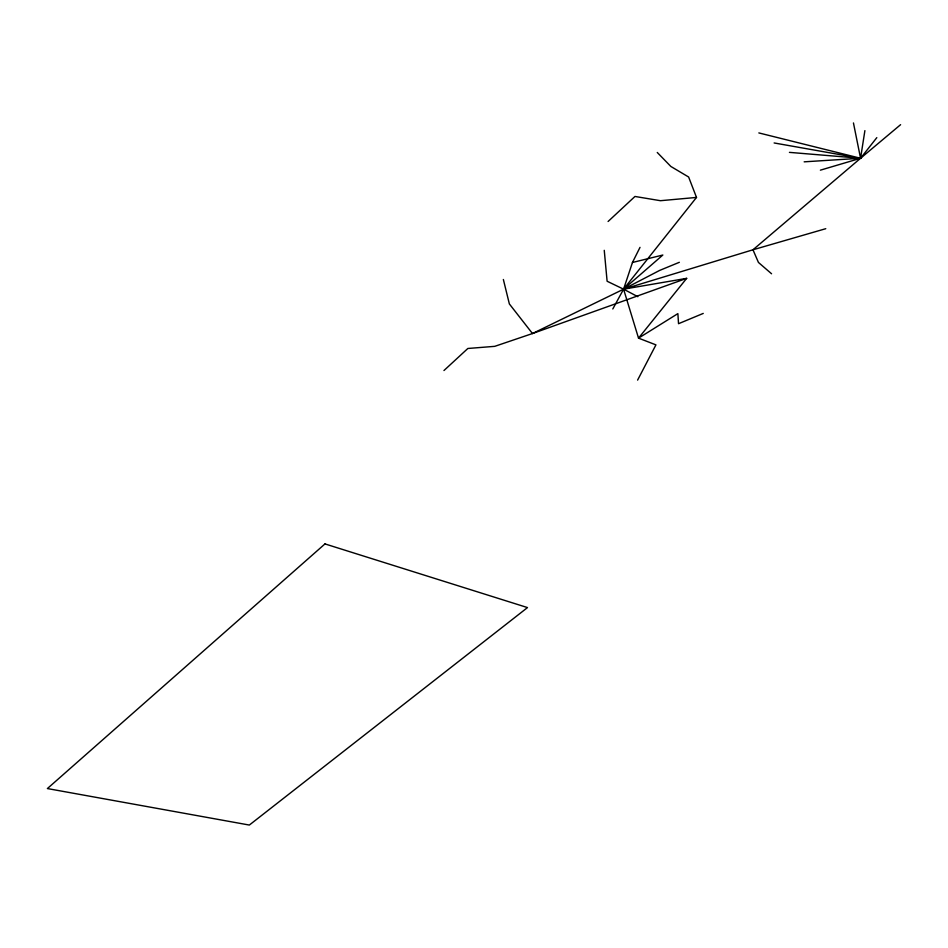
<?xml version="1.0" encoding="UTF-8"?>
<svg xmlns="http://www.w3.org/2000/svg" width="948" height="948" viewBox="0 0 948 948"><rect width="100%" height="100%" fill="white"/><g stroke="black" fill="none" stroke-linecap="round" stroke-linejoin="round"><path stroke-width="1.42" d="M864.896 130.623L860.559 158.269L752.973 249.786L623.583 289.176L532.48 333.542L494.749 346.34L467.85 348.485L443.96 370.526M612.799 308.965L623.583 289.176L632.458 262.478L640.019 247.357M637.601 380.112L655.933 344.871L638.525 338.14L623.583 289.176L607.111 281.248L604.255 250.331M876.817 137.638L860.559 158.269L820.387 170.166M637.814 296.688L623.583 289.176L696.507 197.433L688.627 177.015L670.852 166.457L657.26 152.474M632.458 262.478L662.842 255.024L623.583 289.176L686.672 278.357L638.525 338.14L677.879 313.622L678.531 323.706L703.25 313.421M608.095 221.488L634.97 196.461L660.46 200.703L696.507 197.433M900.6 124.674L860.559 158.269L804.165 161.835M623.583 289.176L659.618 270.429L679.349 262.3M686.672 278.357L532.48 333.542L509.36 303.929L503.364 279.494M825.767 228.693L752.973 249.786L758.436 262.43L771.565 273.771M789.435 152.367L860.559 158.269L853.449 122.944M774.125 142.958L860.559 158.269L758.838 132.921M324.974 543.915L47.4 788.558L249.336 825.056L527.503 607.585L324.974 543.915"/></g></svg>
